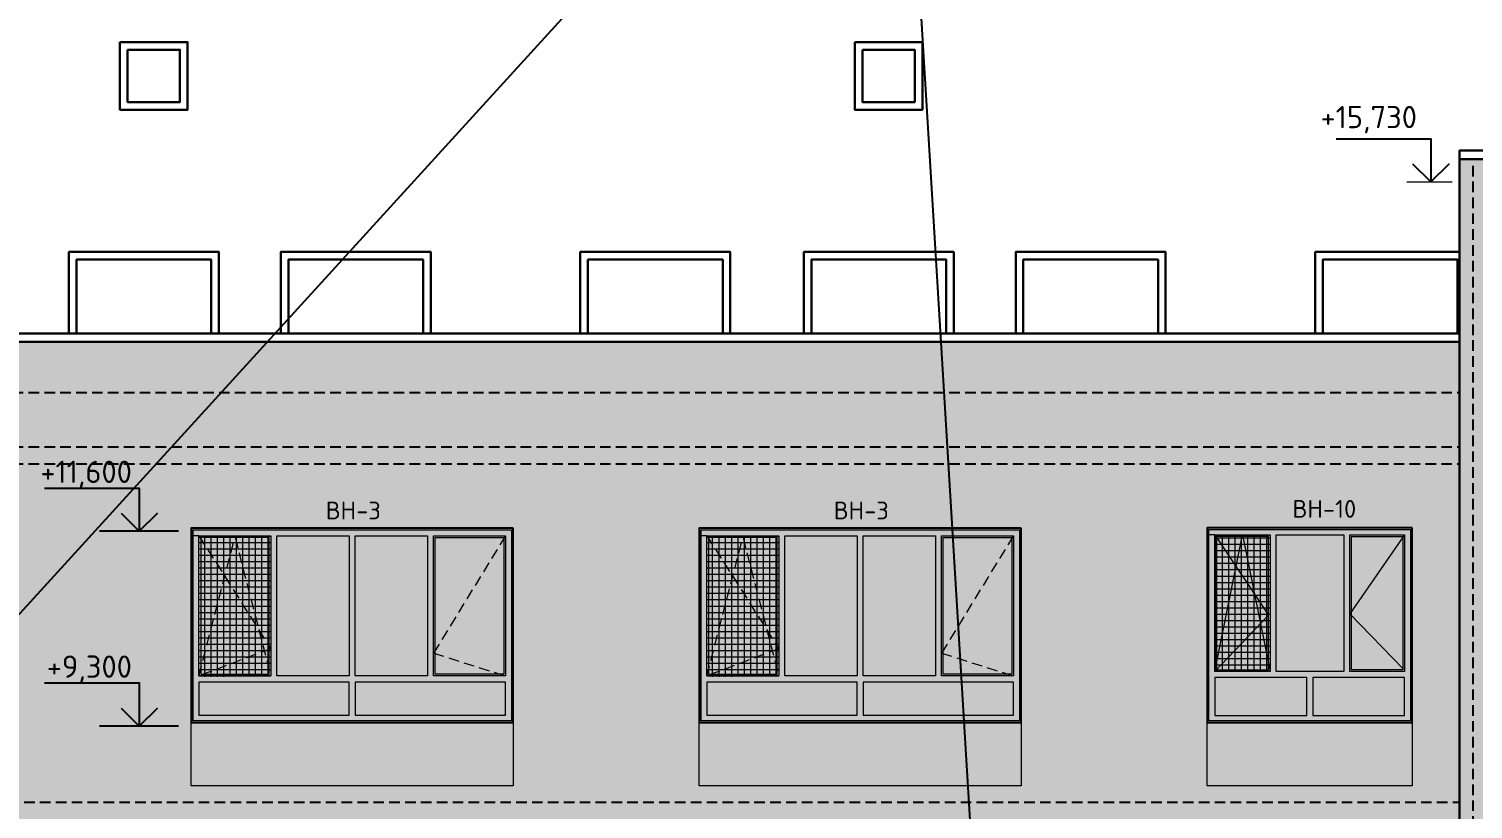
# Model space of a CAD drawing. Header units: millimetres. Extents: x -136099598 to 9192475, y 0 to 347021.
# Drawn here: x -220573 to -203514, y 296870 to 306091 of the extents above; entities that cross this region are included whole.
import ezdxf
from ezdxf import colors
from ezdxf.entities.mleader import LeaderData, LeaderLine
from ezdxf.math import Vec2, Vec3

# ---------------------------------------------------------------- set-up
doc = ezdxf.new("R2010")
doc.units = ezdxf.units.MM
doc.header["$MEASUREMENT"] = 0
doc.linetypes.add('01_base$0$DASHED2', pattern=[0.375, 0.25, -0.125])
doc.layers.get('0').update_dxf_attribs({"color": 250, "lineweight": 9})
doc.layers.get('Defpoints').update_dxf_attribs({"color": 8})
for name, color, linetype, lineweight, true_color in [('!_Окно_00_Штрих_Стекло', 7, 'Continuous', 0, 0x737373), ('RAL 000 80 00', 7, 'Continuous', 0, 0xb9b8b6), ('RAL 100 6030', 7, 'Continuous', 0, 0x989057), ('RAL 7016', 7, 'Continuous', 0, 0x383e42), ('RAL 90 10', 7, 'Continuous', 0, 0xf1ece1)]:
    doc.layers.add(name, color=color, linetype=linetype, lineweight=lineweight, true_color=true_color)
for name, color, linetype, lineweight in [('_0', 250, 'Continuous', 9), ('_Фасад', 7, 'Continuous', 9), ('СТЕНЫ кирпич ЛИДЕР', 250, 'Continuous', 15), ('Фасад_тонкие', 7, 'Continuous', 5), ('фасады', 7, 'Continuous', 9)]:
    doc.layers.add(name, color=color, linetype=linetype, lineweight=lineweight)
for name, color, linetype in [('PDF _0', 7, 'Continuous'), ('PDF _PDF _0', 7, 'Continuous'), ('PDF _Текст', 7, 'Continuous')]:
    doc.layers.add(name, color=color, linetype=linetype)
doc.layers.add('АР-Выноски', color=5, linetype='Continuous', lineweight=5, plot=False)
doc.styles.add('ICOCPEUR', font='isocpeur.ttf')
doc.styles.add('ISOCPEUR', font='isocpeur.ttf', dxfattribs={"width": 0.7})
doc.styles.add('PDF ISOCPEUR', font='isocpeur.ttf')
doc.styles.add('Архитектурный', font='isocpeur.ttf', dxfattribs={"width": 0.7})
doc.dimstyles.new('R_100', dxfattribs={"dimtxt": 270, "dimasz": 120, "dimexe": 100, "dimexo": 100, "dimgap": 80, "dimtad": 1, "dimdec": 0, "dimrnd": 5, "dimzin": 0, "dimdsep": 46, "dimtxsty": 'ISOCPEUR', "dimblk": 'ARCHTICK', "dimcen": 100, "dimdle": 100, "dimclrd": 256, "dimclre": 256, "dimclrt": 256, "dimadec": 0, "dimazin": 0, "dimtfac": 2, "dimtdec": 0, "dimtofl": 0, "dimtmove": 1, "dimatfit": 3, "dimfxl": 1, "dimtvp": 3, "dimtfill": 1, "dimtolj": 1, "dimtzin": 0, "dimarcsym": 0})

# ---------------------------------------------------------------- blocks, each defined once
blk = doc.blocks.new('A$C316aa93d')
at = {"layer": '!_Окно_00_Штрих_Стекло'}
h = blk.add_hatch(color=256, dxfattribs=at)
h.dxf.hatch_style = 1
h.set_gradient(color1=(70, 92, 124), color2=(219, 225, 235), name='CURVED')
h.paths.add_polyline_path([(548, -2208), (550, -70), (-3072, -70), (-3072, -2208)])
at = {"layer": 'PDF _PDF _0', "lineweight": 0, "true_color": 0x636466}
h = blk.add_hatch(dxfattribs=at)
h.set_pattern_fill('ANSI37', color=251, scale=600, angle=135)
h.set_pattern_definition([(180, (-21.74, 20.51), (-7e-15, -75), []), (270, (-21.74, 20.51), (75, -1e-14), [])])
h.paths.add_polyline_path([(-2224, -1734), (-2224, -69), (-3072, -71), (-3072, -1735)])
at = {"layer": 'RAL 7016', "ltscale": 100, "transparency": 33554687}
h = blk.add_hatch(color=256, dxfattribs=at)
h.dxf.hatch_style = 1
h.paths.add_polyline_path([(638, 20), (-3162, 20), (-3162, -2278), (638, -2278)])
h.paths.add_polyline_path([(548, -70), (548, -2188), (-3072, -2188), (-3072, -70)], flags=16)
h = blk.add_hatch(color=256, dxfattribs=at)
h.dxf.hatch_style = 1
h.paths.add_polyline_path([(-2154, -1778), (-2154, -60), (-2224, -60), (-2224, -1778)])
h = blk.add_hatch(color=256, dxfattribs=at)
h.dxf.hatch_style = 1
h.paths.add_polyline_path([(-1227, -2188), (-1227, -70), (-1297, -70), (-1297, -2188)])
h = blk.add_hatch(color=256, dxfattribs=at)
h.dxf.hatch_style = 1
h.paths.add_polyline_path([(-301, -1778), (-301, -60), (-371, -60), (-371, -1778)])
h = blk.add_hatch(color=256, dxfattribs=at)
h.dxf.hatch_style = 1
h.paths.add_polyline_path([(548, -1726), (-3072, -1726), (-3072, -1798), (548, -1798)])
at = {"ltscale": 150}
blk.add_line((-3072, -70), (-3142, -70), dxfattribs=at)
at = {"linetype": '01_base$0$DASHED2', "ltscale": 500}
for points in [[(-3072, -70), (-2224, -1404), (-3072, -1726), (-2646, -90), (-2224, -1726)], [(548, -70), (-301, -1456), (548, -1726)]]:
    blk.add_lwpolyline(points, dxfattribs=at)
at = {"layer": 'PDF _0', "lineweight": 0}
for points in [[(-3162, 20), (638, 20), (638, -2278), (-3162, -2278)], [(-3162, 20), (638, 20), (638, -2278), (-3162, -2278)], [(-3142, 0), (618, 0), (618, -2258), (-3142, -2258)], [(-2224, -1726), (-3072, -1726), (-3072, -70), (-2224, -70)], [(-3052, -1706), (-2244, -1706), (-2244, -90), (-3052, -90)], [(-1297, -1726), (-2154, -1726), (-2154, -70), (-1297, -70)], [(-371, -1726), (-1227, -1726), (-1227, -70), (-371, -70)], [(548, -1726), (-301, -1726), (-301, -70), (548, -70)], [(528, -1706), (-281, -1706), (-281, -90), (528, -90)], [(-1297, -1798), (-3072, -1798), (-3072, -2188), (-1297, -2188)], [(-1227, -2188), (548, -2188), (548, -1798), (-1227, -1798)]]:
    blk.add_lwpolyline(points, close=True, dxfattribs=at)
at = {"layer": 'PDF _Текст', "lineweight": 0, "insert": (-1576, 124), "char_height": 210, "attachment_point": 7, "style": 'PDF ISOCPEUR'}
blk.add_mtext('ВН-3', dxfattribs=at)
blk = doc.blocks.new('A$C1dbcb027')
at = {"layer": '!_Окно_00_Штрих_Стекло'}
h = blk.add_hatch(color=256, dxfattribs=at)
h.dxf.hatch_style = 1
h.set_gradient(color1=(70, 92, 124), color2=(219, 225, 235), name='CURVED')
h.paths.add_polyline_path([(1183, -970), (1185, 1168), (-1056, 1168), (-1056, -970)])
at = {"ltscale": 150, "true_color": 0x575757, "transparency": 33554636}
h = blk.add_hatch(dxfattribs=at)
h.set_pattern_fill('ANSI37', color=251, scale=600, angle=135)
h.paths.add_polyline_path([(-404, 1168), (-1056, 1168), (-1056, -428), (-404, -428)])
at = {"layer": 'RAL 7016', "ltscale": 100, "transparency": 33554687}
h = blk.add_hatch(color=256, dxfattribs=at)
h.dxf.hatch_style = 1
h.paths.add_polyline_path([(1274, 1248), (-1146, 1248), (-1146, -1050), (1274, -1050)])
h.paths.add_polyline_path([(1184, 1168), (1184, -970), (-1056, -970), (-1056, 1168)], flags=16)
h = blk.add_hatch(color=256, dxfattribs=at)
h.dxf.hatch_style = 1
h.paths.add_polyline_path([(-334, -477), (-334, 1168), (-404, 1168), (-404, -477)])
h = blk.add_hatch(color=256, dxfattribs=at)
h.dxf.hatch_style = 1
h.paths.add_polyline_path([(536, -458), (536, 1168), (466, 1168), (466, -458)])
h = blk.add_hatch(color=256, dxfattribs=at)
h.dxf.hatch_style = 1
h.paths.add_polyline_path([(1185, -448), (-1056, -448), (-1056, -520), (1184, -520)])
h = blk.add_hatch(color=256, dxfattribs=at)
h.dxf.hatch_style = 1
h.paths.add_polyline_path([(99, -520), (29, -520), (29, -970), (99, -970)])
at = {"ltscale": 150}
blk.add_line((-1056, 1168), (-1126, 1168), dxfattribs=at)
at = {"layer": 'PDF _0', "lineweight": 0}
for points in [[(-1146, 1248), (1274, 1248), (1274, -1050), (-1146, -1050)], [(-1146, 1248), (1274, 1248), (1274, -1050), (-1146, -1050)], [(-1126, 1228), (1254, 1228), (1254, -1030), (-1126, -1030)], [(-404, -448), (-1056, -448), (-1056, 1168), (-404, 1168)], [(-1036, -428), (-424, -428), (-424, 1148), (-1036, 1148)], [(466, -448), (-334, -448), (-334, 1168), (466, 1168)], [(1184, -448), (536, -448), (536, 1168), (1184, 1168)], [(1164, -428), (556, -428), (556, 1148), (1164, 1148)], [(29, -520), (-1056, -520), (-1056, -970), (29, -970)], [(99, -970), (1184, -970), (1184, -520), (99, -520)]]:
    blk.add_lwpolyline(points, close=True, dxfattribs=at)
for points in [[(-1056, 1168), (-424, 217), (-1056, -448), (-730, 1168), (-404, -448)], [(1184, 1168), (536, 232), (1172, -421)]]:
    blk.add_lwpolyline(points, dxfattribs=at)
at = {"layer": 'PDF _Текст', "lineweight": 0, "insert": (-141, 1368), "char_height": 210, "attachment_point": 7, "style": 'PDF ISOCPEUR'}
blk.add_mtext('ВН-10', dxfattribs=at)
blk = doc.blocks.new('A$C903fc4ac')
at = {"layer": 'RAL 100 6030'}
h = blk.add_hatch(color=256, dxfattribs=at)
h.dxf.hatch_style = 1
h.paths.add_polyline_path([(3800, 0), (0, 0), (0, -748), (3800, -748)])
at = {"layer": 'СТЕНЫ кирпич ЛИДЕР', "ltscale": 100}
blk.add_lwpolyline([(0, 0), (3800, 0), (3800, -748), (0, -748)], close=True, dxfattribs=at)
blk = doc.blocks.new('_ArchTick')
at = {"color": 0, "linetype": 'ByBlock', "const_width": 0.15}
blk.add_lwpolyline([(-0.5, -0.5), (0.5, 0.5)], dxfattribs=at)
blk = doc.blocks.new('*D543')
at = {"lineweight": -2, "ltscale": 100, "transparency": 16777216}
for p, q in [((-323920, 321792), (-323920, 318192)), ((-322916, 321717), (-323995, 321717)), ((-322916, 318267), (-323995, 318267))]:
    blk.add_line(p, q, dxfattribs=at)
at = {"layer": '_0', "lineweight": -2, "ltscale": 150, "transparency": 16777216}
for p, q in [((-73299, 163309), (-73299, 161911)), ((-73984, 163209), (-73199, 163209)), ((-74202, 162011), (-73199, 162011))]:
    blk.add_line(p, q, dxfattribs=at)
at = {"layer": 'Defpoints', "color": 0, "ltscale": 100, "transparency": 16777216}
for p in [(-322916, 321717), (-323920, 318267), (-322916, 318267)]:
    blk.add_point(p, dxfattribs=at)
at = {"layer": 'Defpoints', "color": 0, "ltscale": 150, "transparency": 16777216}
for p in [(-74084, 163209), (-74302, 162011), (-73299, 162011)]:
    blk.add_point(p, dxfattribs=at)
at = {"lineweight": -2, "ltscale": 100, "transparency": 16777216, "xscale": 75, "yscale": 75, "zscale": 75}
for p, rotation in [((-323920, 321717), 90), ((-323920, 318267), 270)]:
    blk.add_blockref('_ArchTick', p, dxfattribs=dict(at, rotation=rotation))
at = {"layer": '_0', "lineweight": -2, "ltscale": 150, "transparency": 16777216, "xscale": 120, "yscale": 120, "zscale": 120}
for p, rotation in [((-73299, 163209), 90), ((-73299, 162011), 270)]:
    blk.add_blockref('_ArchTick', p, dxfattribs=dict(at, rotation=rotation))
at = {"ltscale": 100, "transparency": 16777216, "insert": (-324035, 320067), "char_height": 150, "attachment_point": 5, "rotation": 90, "style": 'Архитектурный', "bg_fill": 3, "box_fill_scale": 1.25, "bg_fill_color": 256, "bg_fill_true_color": 13158600, "bg_fill_transparency": 0}
blk.add_mtext('\\A1;3450', dxfattribs=at)
at = {"layer": '_0', "ltscale": 150, "transparency": 16777216, "insert": (-73514, 162610), "char_height": 270, "attachment_point": 5, "rotation": 90, "style": 'ISOCPEUR', "bg_fill": 3, "box_fill_scale": 1.25, "bg_fill_color": 256, "bg_fill_true_color": 13158600, "bg_fill_transparency": 0}
blk.add_mtext('\\A1;1200', dxfattribs=at)
blk = doc.blocks.new('*D544')
at = {"lineweight": -2, "ltscale": 100, "transparency": 16777216}
for p, q in [((-311801, 318267), (-311801, 317656)), ((-312702, 317955), (-312702, 317656)), ((-312777, 317731), (-311726, 317731))]:
    blk.add_line(p, q, dxfattribs=at)
at = {"layer": '_0', "lineweight": -2, "ltscale": 150, "transparency": 16777216}
for p, q in [((-76485, 160911), (-76485, 159813)), ((-76420, 160811), (-76585, 160811)), ((-76420, 159913), (-76585, 159913))]:
    blk.add_line(p, q, dxfattribs=at)
at = {"layer": 'Defpoints', "color": 0, "ltscale": 100, "transparency": 16777216}
for p in [(-311801, 318267), (-312702, 317955), (-311801, 317731)]:
    blk.add_point(p, dxfattribs=at)
at = {"layer": 'Defpoints', "color": 0, "ltscale": 150, "transparency": 16777216}
for p in [(-76320, 160811, -1), (-76485, 159913), (-76320, 159913, 0)]:
    blk.add_point(p, dxfattribs=at)
at = {"lineweight": -2, "ltscale": 100, "transparency": 16777216, "xscale": 75, "yscale": 75, "zscale": 75, "rotation": 180}
blk.add_blockref('_ArchTick', (-312702, 317731), dxfattribs=at)
at = {"lineweight": -2, "ltscale": 100, "transparency": 16777216, "xscale": 75, "yscale": 75, "zscale": 75}
blk.add_blockref('_ArchTick', (-311801, 317731), dxfattribs=at)
at = {"layer": '_0', "lineweight": -2, "ltscale": 150, "transparency": 16777216, "xscale": 120, "yscale": 120, "zscale": 120}
for p, rotation in [((-76485, 160811), 90), ((-76485, 159913), 270)]:
    blk.add_blockref('_ArchTick', p, dxfattribs=dict(at, rotation=rotation))
at = {"ltscale": 100, "transparency": 16777216, "insert": (-312251, 317846), "char_height": 150, "attachment_point": 5, "style": 'Архитектурный', "bg_fill": 3, "box_fill_scale": 1.25, "bg_fill_color": 256, "bg_fill_true_color": 13158600, "bg_fill_transparency": 0}
blk.add_mtext('\\A1;900', dxfattribs=at)
at = {"layer": '_0', "ltscale": 150, "transparency": 16777216, "insert": (-76700, 160362), "char_height": 270, "attachment_point": 5, "rotation": 90, "style": 'ISOCPEUR', "bg_fill": 3, "box_fill_scale": 1.25, "bg_fill_color": 256, "bg_fill_true_color": 13158600, "bg_fill_transparency": 0}
blk.add_mtext('\\A1;900', dxfattribs=at)

msp = doc.modelspace()

# ---------------------------------------------------------------- hatches: boundary and pattern name
at = {"layer": 'RAL 000 80 00'}
h = msp.add_hatch(color=256, dxfattribs=at)
h.dxf.hatch_style = 1
h.paths.add_polyline_path([(-202509.5, 299352.3), (-202509.5, 300552.3), (-201201.5, 300552.3), (-201201.5, 299352.3)])
h.paths.add_polyline_path([(-202509.5, 296503.3), (-202509.5, 297703.3), (-201201.5, 297703.3), (-201201.5, 296503.3)])
h.paths.add_polyline_path([(-202489.5, 293653.6), (-202489.5, 294853.6), (-201181.5, 294853.6), (-201181.5, 293653.6)])
h.paths.add_polyline_path([(-202492.1, 290802), (-202492.1, 292002), (-201184.1, 292002), (-201184.1, 290802)])
h.paths.add_polyline_path([(-196079.7, 290753.5), (-196079.7, 288553.6), (-195334.5, 288553.6), (-195334.5, 304552.5), (-203674.5, 304552.5), (-203674.5, 293251.2), (-205884.5, 293251.2), (-205884.5, 288553.6), (-197779.7, 288553.6), (-197779.7, 290753.5)])
at = {"layer": 'RAL 100 6030'}
h = msp.add_hatch(color=256, dxfattribs=at)
h.dxf.hatch_style = 1
h.paths.add_polyline_path([(-204233.5, 297895.5), (-206654.5, 297892), (-206654.5, 297143.5), (-204233.5, 297147)])
at = {"layer": 'RAL 90 10', "ltscale": 100, "transparency": 33554687}
h = msp.add_hatch(color=256, dxfattribs=at)
h.dxf.hatch_style = 1
h.paths.add_polyline_path([(-228314.5, 295756.1), (-228314.5, 298054.1), (-227003, 298054.1), (-227003, 295756.1)])
h.paths.add_polyline_path([(-220854.5, 300190.1), (-220854.5, 297892), (-224654.5, 297892), (-224654.5, 300190.1)])
h.paths.add_polyline_path([(-224654.5, 289490.1), (-224654.5, 295993.6), (-220854.5, 295993.6), (-220854.5, 289490.1)])
h.paths.add_polyline_path([(-228314.5, 291556.1), (-228314.5, 293854.1), (-227003, 293854.1), (-227003, 291556.1)])
h.paths.add_polyline_path([(-218654.5, 295993.6), (-214854.5, 295993.6), (-214854.5, 289490.1), (-218654.5, 289490.1)])
h.paths.add_polyline_path([(-208854.5, 289493.6), (-212654.5, 289493.6), (-212654.5, 295997), (-208854.5, 295997)])
h.paths.add_polyline_path([(-206654.5, 293699), (-206654.5, 295997), (-204234.5, 295997), (-204234.5, 293699)])
h.paths.add_polyline_path([(-206654.5, 297895.5), (-206654.5, 300193.6), (-204234.5, 300193.6), (-204234.5, 297895.5)])
h.paths.add_polyline_path([(-212654.5, 297892), (-212654.5, 300190.1), (-208854.5, 300190.1), (-208854.5, 297892)])
h.paths.add_polyline_path([(-218654.5, 297892), (-218654.5, 300190.1), (-214854.5, 300190.1), (-214854.5, 297892)])
h.paths.add_polyline_path([(-203674.5, 302392), (-229684.5, 302392), (-229684.5, 288553.6), (-205884.5, 288553.6), (-205884.5, 293251.2), (-203674.5, 293251.2)])

# ---------------------------------------------------------------- linework, layer by layer
at = {"lineweight": 30, "ltscale": 150}
for points in [[(-203674.5, 304652.5), (-195334.5, 304652.5), (-195334.5, 304552.5), (-203674.5, 304552.5)], [(-229684.5, 302491.9), (-203674.5, 302491.9), (-203674.5, 302392), (-229684.5, 302392)]]:
    msp.add_lwpolyline(points, close=True, dxfattribs=at)
at = {"layer": '_Фасад', "lineweight": 25}
for p, q in [((-218804.5, 300153.6), (-219739.5, 300153.6)), ((-218804.5, 297852), (-219739.5, 297852))]:
    msp.add_line(p, q, dxfattribs=at)
at = {"layer": 'Defpoints', "color": 2, "linetype": '01_base$0$DASHED2', "ltscale": 500}
for p, q in [((-203514.5, 286348, -0.3), (-203514.5, 304485.6)), ((-229014.5, 301792), (-203674.5, 301792, -0.7)), ((-229014.5, 301152), (-203674.5, 301152, -0.7)), ((-229014.5, 300952), (-203674.5, 300952, -0.7)), ((-225504.5, 296952, -0.1), (-203674.5, 296952, -0.7))]:
    msp.add_line(p, q, dxfattribs=at)
at = {"layer": 'Defpoints', "ltscale": 150}
for points in [[(-214854.5, 300190.1), (-218654.5, 300190.1), (-218654.5, 297892), (-214854.5, 297892)], [(-208854.5, 300190.1), (-212654.5, 300190.1), (-212654.5, 297892), (-208854.5, 297892)], [(-204234.5, 300193.6), (-206654.5, 300193.6), (-206654.5, 297895.5), (-204234.5, 297895.5)]]:
    msp.add_lwpolyline(points, close=True, dxfattribs=at)
at = {"layer": 'СТЕНЫ кирпич ЛИДЕР', "lineweight": 30, "ltscale": 100}
for p, q in [((-203674.5, 293251.2, 0), (-203674.5, 304654.1, -1.1)), ((-229684.5, 302392), (-203674.5, 302392, -0.7))]:
    msp.add_line(p, q, dxfattribs=at)
at = {"layer": 'СТЕНЫ кирпич ЛИДЕР', "lineweight": 15, "ltscale": 100}
msp.add_lwpolyline([(-206654.5, 297895.5), (-204233.5, 297895.5), (-204233.5, 297147), (-206654.5, 297147)], close=True, dxfattribs=at)
at = {"layer": 'Фасад_тонкие', "lineweight": 0}
msp.add_line((-204299.1, 304281.9), (-203760.6, 304281.9), dxfattribs=at)
at = {"layer": 'Фасад_тонкие', "lineweight": 25}
for points in [[(-205131.4, 304791.9), (-204015.7, 304791.9), (-204015.7, 304281.9), (-203802.4, 304490.8), (-204015.7, 304281.9), (-204224.7, 304490.8)], [(-220387.7, 300663.5), (-219272, 300663.5), (-219272, 300153.6), (-219058.7, 300362.5), (-219272, 300153.6), (-219480.9, 300362.5)], [(-220387.7, 298361.9), (-219272, 298361.9), (-219272, 297852), (-219058.7, 298060.9), (-219272, 297852), (-219480.9, 298060.9)]]:
    msp.add_lwpolyline(points, dxfattribs=at)
at = {"layer": 'фасады', "color": 9, "lineweight": 30, "ltscale": 150, "elevation": 0}
for points in [[(-219497.4, 305935.2), (-218699.4, 305935.2), (-218699.4, 305135.4), (-219497.4, 305135.4)], [(-210817.4, 305935.2), (-210019.4, 305935.2), (-210019.4, 305135.4), (-210817.4, 305135.4)], [(-219407.4, 305845.2), (-218789.4, 305845.2), (-218789.4, 305225.4), (-219407.4, 305225.4)], [(-210727.4, 305845.2), (-210109.4, 305845.2), (-210109.4, 305225.4), (-210727.4, 305225.4)]]:
    msp.add_lwpolyline(points, close=True, dxfattribs=at)
at = {"layer": 'фасады', "lineweight": 30, "ltscale": 150, "elevation": 0}
msp.add_lwpolyline([(-229684.5, 288553.6), (-229684.5, 302491.9), (-203674.5, 302491.9), (-203674.5, 304655.5), (-195334.5, 304655.5), (-195334.5, 302491.9), (-190514.4, 302491.9), (-190514.4, 304552.6), (-193194.5, 304552.6), (-193194.5, 302491.9), (-165334.5, 302491.9), (-165334.5, 288553.6)], dxfattribs=at)
at = {"layer": 'фасады', "color": 9, "lineweight": 30, "ltscale": 150}
for points in [[(-220099.6, 302491.9), (-220099.6, 303454.4), (-218328.1, 303454.4), (-218328.1, 302491.9)], [(-220009.6, 302491.9), (-220009.6, 303364.4), (-218418.1, 303364.4), (-218418.1, 302491.9)], [(-217597.5, 302491.9), (-217597.5, 303454.4), (-215826, 303454.4), (-215826, 302491.9)], [(-217507.5, 302491.9), (-217507.5, 303364.4), (-215916, 303364.4), (-215916, 302491.9)], [(-214059.6, 302491.9), (-214059.6, 303454.4), (-212288.1, 303454.4), (-212288.1, 302491.9)], [(-213969.6, 302491.9), (-213969.6, 303364.4), (-212378.1, 303364.4), (-212378.1, 302491.9)], [(-211419.6, 302491.9), (-211419.6, 303454.4), (-209648.1, 303454.4), (-209648.1, 302491.9)], [(-211329.6, 302491.9), (-211329.6, 303364.4), (-209738.1, 303364.4), (-209738.1, 302491.9)], [(-208917.5, 302491.9), (-208917.5, 303454.4), (-207146, 303454.4), (-207146, 302491.9)], [(-208827.5, 302491.9), (-208827.5, 303364.4), (-207236, 303364.4), (-207236, 302491.9)], [(-205379.6, 302491.9), (-205379.6, 303454.4), (-203674.5, 303454.4), (-203674.5, 303454.4)], [(-205289.6, 302491.9), (-205289.6, 303364.4), (-203698.1, 303364.4), (-203698.1, 302491.9)]]:
    msp.add_lwpolyline(points, dxfattribs=at)

# ---------------------------------------------------------------- block references
at = {"ltscale": 150}
for name, p in [('A$C316aa93d', (-215492, 300170.1)), ('A$C316aa93d', (-209492, 300170.1)), ('A$C1dbcb027', (-205508.2, 298945.3)), ('A$C903fc4ac', (-218654.5, 297892)), ('A$C903fc4ac', (-212654.5, 297892))]:
    msp.add_blockref(name, p, dxfattribs=at)

# ---------------------------------------------------------------- texts
at = {"layer": 'PDF _0', "color": 18, "lineweight": 25, "true_color": 0x000000, "insert": (-204177.6, 305180), "char_height": 262.49, "attachment_point": 3, "rotation": 359.99999, "style": 'PDF ISOCPEUR'}
msp.add_mtext('+15,730', dxfattribs=at)
at = {"layer": 'PDF _0', "color": 18, "lineweight": 25, "true_color": 0x000000, "char_height": 262.49, "attachment_point": 9, "style": 'PDF ISOCPEUR'}
for s, insert in [('+11,600', (-219356, 300663.5)), ('+9,300', (-219356, 298361.9))]:
    msp.add_mtext(s, dxfattribs=dict(at, insert=insert))

# ---------------------------------------------------------------- leaders
at = {"layer": 'АР-Выноски'}
ml = msp.add_multileader_mtext('Standard', dxfattribs=at)
ml.set_content('Окно открывающееся, открывание обеспечивается механическим устройством д/дистанц. открывания изнутри без ключа. ', color=256, style='ICOCPEUR')
ml.set_leader_properties()
ml.build(insert=Vec2(0, 0))
ml.multileader.update_dxf_attribs({"text_left_attachment_type": 6, "text_right_attachment_type": 6, "dogleg_length": 100, "arrow_head_size": 250})
ctx = ml.context
ctx.base_point, ctx.char_height, ctx.arrow_head_size, ctx.landing_gap_size, ctx.plane_origin = Vec3(-209940.4, 310585.7), 250, 250, 25, Vec3(-198684.4, 311269.9)
ctx.left_attachment, ctx.right_attachment = 6, 6
notes = []
notes.append((ctx, [(0, (1, 1, 0), (-210292.5, 310585.7), (1, 0), 352.1, [(3, [(-218155, 295344.2), (-215370.7, 295344.2), (-221583.9, 295159.9), (-224346.4, 295159.9)], 0, [])])]))
ctx.mtext.insert, ctx.mtext.width, ctx.mtext.defined_height, ctx.mtext.flow_direction = Vec3(-209915.4, 310910.7), 7698.098, 2741.7, 5
ml = msp.add_multileader_mtext('Standard', dxfattribs=at)
ml.set_content('Окно открывающееся, открывание обеспечивается механическим устройством д/дистанц. открывания изнутри без ключа. ', color=256, style='ICOCPEUR')
ml.set_leader_properties()
ml.build(insert=Vec2(0, 0))
ml.multileader.update_dxf_attribs({"text_left_attachment_type": 6, "text_right_attachment_type": 6, "dogleg_length": 100, "arrow_head_size": 250})
ctx = ml.context
ctx.base_point, ctx.char_height, ctx.arrow_head_size, ctx.landing_gap_size, ctx.plane_origin = Vec3(-209940.4, 310585.7), 250, 250, 25, Vec3(-192684.4, 311269.9)
ctx.left_attachment, ctx.right_attachment = 6, 6
notes.append((ctx, [(0, (1, 1, 0), (-210292.5, 310585.7), (1, 0), 352.1, [(1, [(-212155, 295344.2), (-209370.7, 295344.2)], 0, [])])]))
ctx.mtext.insert, ctx.mtext.width, ctx.mtext.defined_height, ctx.mtext.flow_direction = Vec3(-209915.4, 310910.7), 7698.098, 2741.7, 5
for ctx, leaders in notes:
    for number, flags, end, landing, length, lines in leaders:
        leader = LeaderData()
        leader.index, (leader.has_last_leader_line, leader.has_dogleg_vector, leader.attachment_direction) = number, flags
        leader.last_leader_point, leader.dogleg_vector, leader.dogleg_length = Vec3(end), Vec3(landing), length
        for number, points, colour, breaks in lines:
            line = LeaderLine()
            line.index, line.vertices, line.color, line.breaks = number, Vec3.list(points), colors.encode_raw_color(colour), breaks
            leader.lines.append(line)
        ctx.leaders.append(leader)

# ---------------------------------------------------------------- next in the draw order: dimensions: what is measured, and where the dimension line sits
at = {"layer": '_0', "ltscale": 150}
dim = msp.add_linear_dim(base=(-73299.4, 162010.8), p1=(-74084, 163209), p2=(-74301.6, 162010.8), angle=90, dimstyle='R_100', override={"dimpost": '\\X'}, dxfattribs=at)
dim.commit()
dim.dimension.update_dxf_attribs({"geometry": '*D543', "text_midpoint": (-73514.4, 162609.9)})

# ---------------------------------------------------------------- next in the draw order: dimensions: what is measured, and where the dimension line sits
dim = msp.add_linear_dim(base=(-76485.4, 159912.7), p1=(-76319.6, 160810.8, -1.4), p2=(-76319.7, 159912.7, -0.3), angle=90, dimstyle='R_100', override={"dimpost": '\\X'}, dxfattribs=at)
dim.commit()
dim.dimension.update_dxf_attribs({"geometry": '*D544', "text_midpoint": (-76700.4, 160361.8)})

doc.saveas('drawing.dxf')
